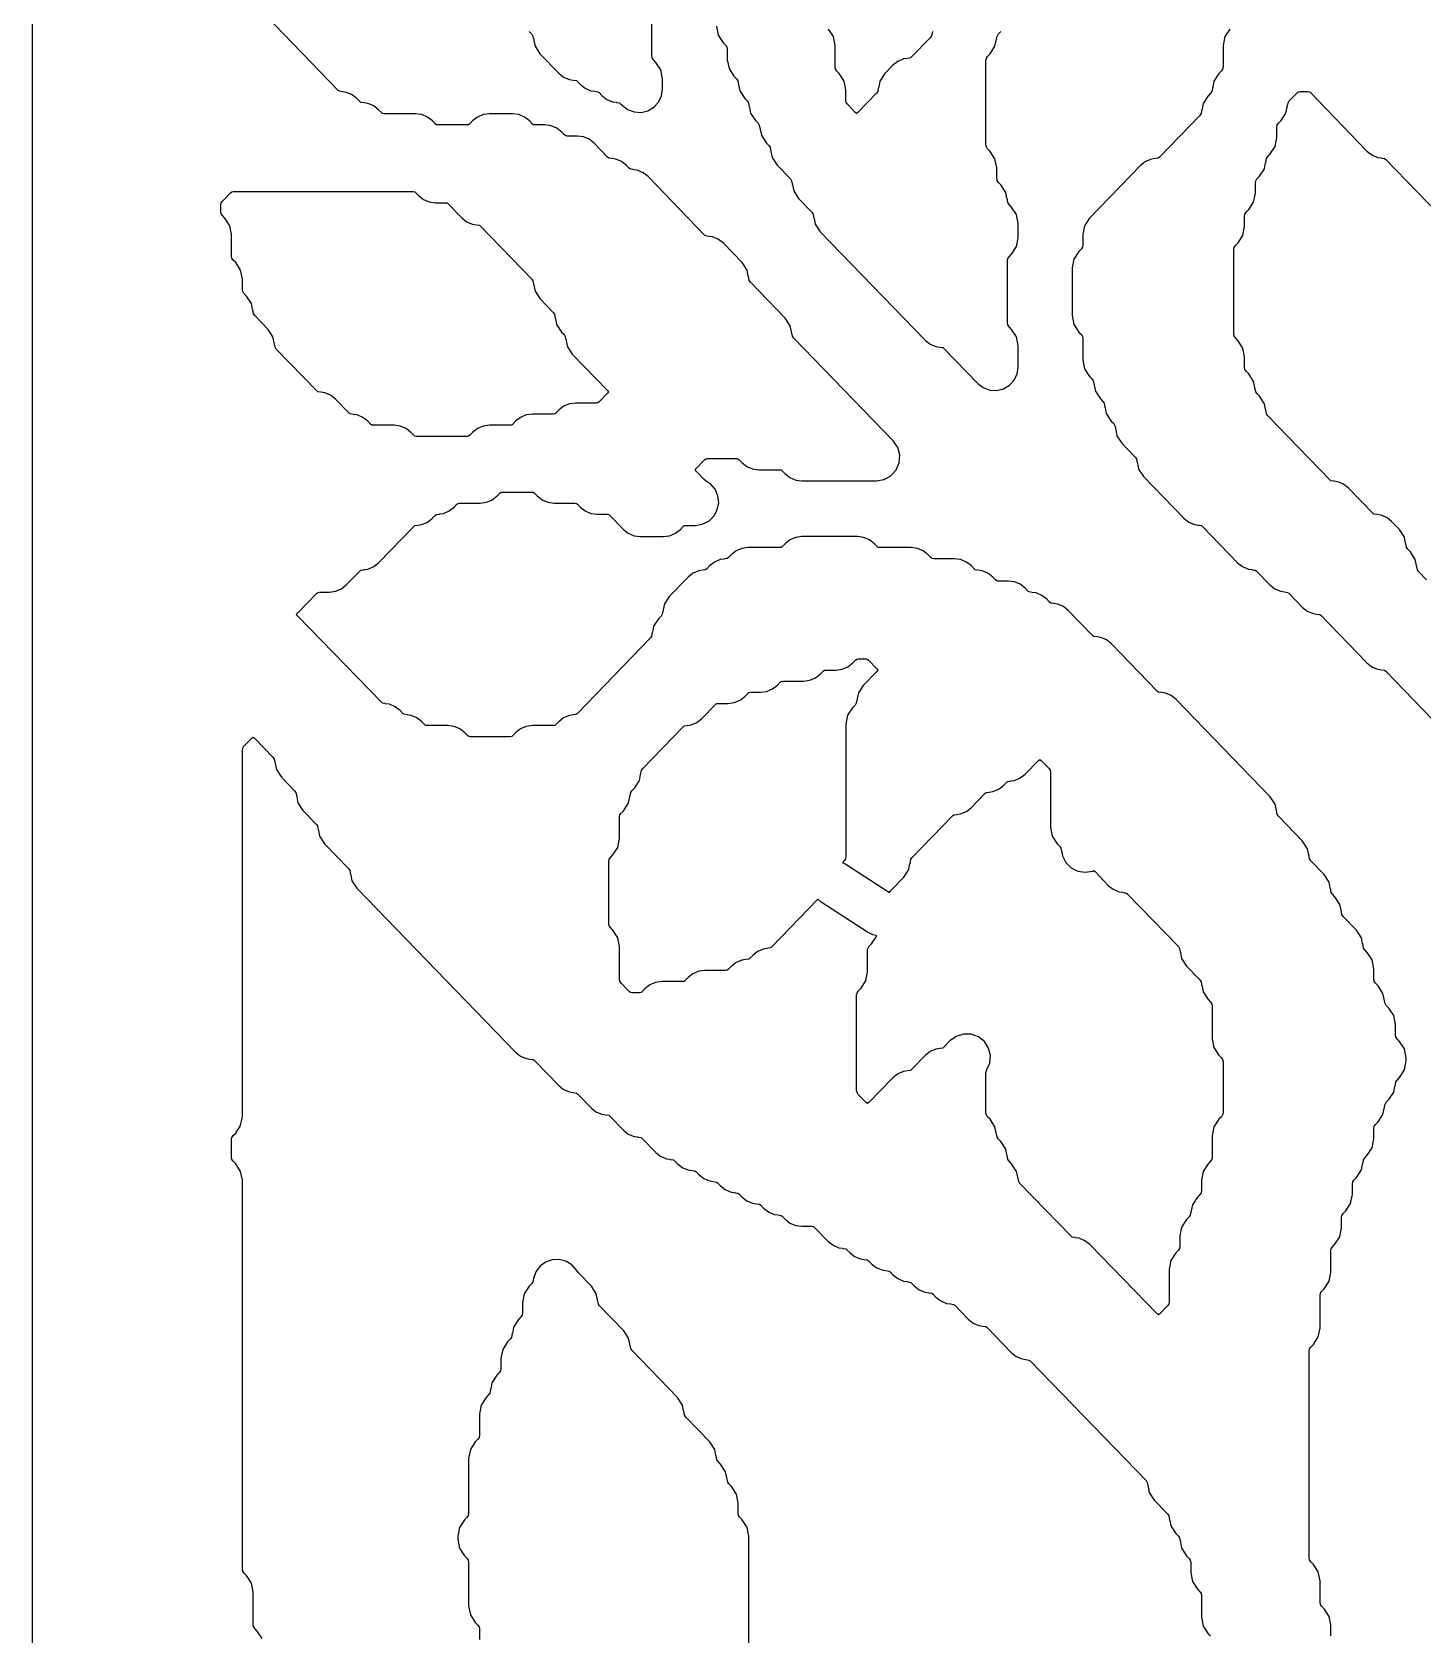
# Model space of a CAD drawing. Header units: millimetres. Extents: x 10 to 410, y 18 to 283.
# Drawn here: x 10 to 39.48, y 64.14 to 98.11 of the extents above; entities that cross this region are included whole.
import ezdxf

# ---------------------------------------------------------------- set-up
doc = ezdxf.new("R2010")
doc.units = ezdxf.units.MM
doc.layers.add('CUT', color=1, linetype='Continuous')

msp = doc.modelspace()

# ---------------------------------------------------------------- linework, layer by layer
at = {"layer": 'CUT'}
for points in [[(23.134, 24), (23.134, 21), (31.134, 21), (31.134, 24), (52.134, 24), (52.134, 21), (60.134, 21), (60.134, 24), (73.2679, 24), (73.2679, 144), (60.134, 144), (60.134, 147), (52.134, 147), (52.134, 144), (31.134, 144), (31.134, 147), (23.134, 147), (23.134, 144), (10, 144), (10, 24)], [(19.4793, 94.0168), (19.5044, 93.997), (20.5895, 92.8768), (20.6143, 92.8386), (20.6322, 92.7465), (20.635, 92.7471), (20.6596, 92.6211), (20.7639, 92.4609), (21.0462, 92.1694), (21.0711, 92.1312), (21.089, 92.0391), (21.0918, 92.0397), (21.1163, 91.9137), (21.2206, 91.7535), (21.2746, 91.6978), (21.2995, 91.6596), (21.3174, 91.5676), (21.3202, 91.5681), (21.3447, 91.4422), (21.449, 91.282), (22.1949, 90.5119), (22.2144, 90.4842), (22.1949, 90.4565), (22.0166, 90.2724), (21.9915, 90.2527), (21.9599, 90.2484), (21.52, 90.2484), (21.388, 90.2307), (21.2654, 90.1787), (21.1608, 90.0963), (21.103, 90.0367), (21.078, 90.0169), (21.0463, 90.0126), (20.6064, 90.0126), (20.4745, 89.9949), (20.3518, 89.943), (20.2473, 89.8605), (20.1895, 89.8009), (20.1645, 89.7811), (20.1328, 89.7768), (19.6929, 89.7768), (19.5609, 89.7591), (19.4383, 89.7072), (19.3338, 89.6247), (19.276, 89.5651), (19.2509, 89.5453), (19.2193, 89.5411), (18.1443, 89.5411), (18.1126, 89.5453), (18.0876, 89.5651), (18.0298, 89.6247), (17.9253, 89.7072), (17.8026, 89.7591), (17.6707, 89.7768), (17.2308, 89.7768), (17.1991, 89.7811), (17.1741, 89.8009), (17.1163, 89.8605), (17.0117, 89.943), (16.8891, 89.9949), (16.8068, 90.006), (16.8071, 90.0082), (16.7424, 90.0169), (16.7173, 90.0367), (16.4312, 90.3321), (16.3266, 90.4145), (16.204, 90.4665), (16.1217, 90.4775), (16.122, 90.4798), (16.0572, 90.4885), (16.0322, 90.5082), (15.1755, 91.3927), (15.1506, 91.4309), (15.1327, 91.523), (15.1299, 91.5224), (15.1054, 91.6484), (15.0011, 91.8086), (14.7187, 92.1001), (14.6938, 92.1383), (14.6759, 92.2303), (14.6731, 92.2298), (14.6486, 92.3557), (14.5443, 92.5159), (14.4903, 92.5717), (14.4655, 92.6098), (14.4568, 92.6546), (14.4568, 92.8754), (14.4202, 93.0631), (14.3159, 93.2233), (14.2619, 93.279), (14.2371, 93.3172), (14.2284, 93.3619), (14.2284, 93.8186), (14.1918, 94.0063), (14.0875, 94.1665), (14.0336, 94.2222), (14.0087, 94.2604), (14, 94.3051), (14, 94.4444), (14.0087, 94.4891), (14.0336, 94.5273), (14.2051, 94.7044), (14.2302, 94.7242), (14.2618, 94.7284), (18.0774, 94.7284), (18.109, 94.7242), (18.1341, 94.7044), (18.1919, 94.6448), (18.2964, 94.5623), (18.419, 94.5104), (18.551, 94.4926), (18.7625, 94.4926), (18.7942, 94.4884), (18.8192, 94.4686), (19.1054, 94.1732), (19.2099, 94.0907), (19.3326, 94.0388), (19.4148, 94.0277), (19.4145, 94.0255)], [(27.816, 78.9804), (27.7029, 79.0345), (26.7223, 79.6725), (26.6524, 79.7323), (25.6706, 78.7188), (25.6456, 78.699), (25.5808, 78.6903), (25.5811, 78.6881), (25.4988, 78.677), (25.3762, 78.6251), (25.2716, 78.5426), (25.2139, 78.483), (25.1888, 78.4632), (25.124, 78.4545), (25.1243, 78.4523), (25.0421, 78.4412), (24.9194, 78.3893), (24.8149, 78.3068), (24.7571, 78.2472), (24.7321, 78.2274), (24.7004, 78.2232), (24.2605, 78.2232), (24.1285, 78.2054), (24.0059, 78.1535), (23.9014, 78.071), (23.8436, 78.0114), (23.8185, 77.9916), (23.7869, 77.9874), (23.347, 77.9874), (23.215, 77.9696), (23.0924, 77.9177), (22.9878, 77.8352), (22.9301, 77.7756), (22.905, 77.7558), (22.8734, 77.7516), (22.7119, 77.7516), (22.6802, 77.7558), (22.6552, 77.7756), (22.4836, 77.9527), (22.4588, 77.9909), (22.4501, 78.0356), (22.4501, 78.7281), (22.4135, 78.9157), (22.3092, 79.0759), (22.2552, 79.1317), (22.2304, 79.1698), (22.2217, 79.2146), (22.2217, 80.5328), (22.2304, 80.5775), (22.2552, 80.6157), (22.3092, 80.6714), (22.4135, 80.8316), (22.4501, 81.0193), (22.4501, 81.476), (22.4588, 81.5207), (22.4836, 81.5589), (22.5376, 81.6146), (22.6419, 81.7748), (22.6664, 81.9007), (22.6692, 81.9002), (22.6871, 81.9923), (22.712, 82.0304), (22.766, 82.0862), (22.8703, 82.2464), (22.8948, 82.3723), (22.8976, 82.3718), (22.9155, 82.4638), (22.9404, 82.502), (23.7971, 83.3865), (23.8221, 83.4063), (23.8869, 83.415), (23.8866, 83.4172), (23.9689, 83.4283), (24.0915, 83.4802), (24.1961, 83.5627), (24.4822, 83.8581), (24.5073, 83.8779), (24.5389, 83.8821), (24.7504, 83.8821), (24.8824, 83.8998), (25.005, 83.9518), (25.1096, 84.0342), (25.1674, 84.0939), (25.1924, 84.1136), (25.2241, 84.1179), (25.4356, 84.1179), (25.5676, 84.1356), (25.6902, 84.1876), (25.7947, 84.27), (25.8525, 84.3297), (25.8776, 84.3494), (25.9092, 84.3537), (26.3491, 84.3537), (26.4811, 84.3714), (26.6037, 84.4234), (26.7083, 84.5058), (26.766, 84.5655), (26.7911, 84.5852), (26.8227, 84.5895), (27.0342, 84.5895), (27.1662, 84.6072), (27.2888, 84.6591), (27.3934, 84.7416), (27.4512, 84.8012), (27.4762, 84.821), (27.5079, 84.8253), (27.6694, 84.8253), (27.701, 84.821), (27.7261, 84.8012), (27.9044, 84.6172), (27.9239, 84.5895), (27.9044, 84.5618), (27.6153, 84.2633), (27.511, 84.1031), (27.4864, 83.9771), (27.4836, 83.9777), (27.4657, 83.8856), (27.4409, 83.8475), (27.3869, 83.7917), (27.2826, 83.6315), (27.246, 83.4439), (27.246, 80.6293), (27.2373, 80.5846), (27.2125, 80.5464), (27.1772, 80.51), (27.2459, 80.4771), (28.1714, 79.875), (28.1931, 79.9083), (28.4755, 80.1998), (28.5798, 80.3601), (28.6043, 80.486), (28.6071, 80.4855), (28.625, 80.5775), (28.6499, 80.6157), (29.5066, 81.5002), (29.5316, 81.52), (29.5964, 81.5287), (29.5961, 81.5309), (29.6784, 81.5419), (29.801, 81.5939), (29.9056, 81.6763), (30.1917, 81.9718), (30.2168, 81.9915), (30.2816, 82.0002), (30.2813, 82.0025), (30.3635, 82.0135), (30.4862, 82.0655), (30.5907, 82.1479), (30.6485, 82.2076), (30.6735, 82.2273), (30.7383, 82.236), (30.738, 82.2383), (30.8203, 82.2493), (30.9429, 82.3013), (31.0475, 82.3837), (31.3289, 82.6743), (31.3569, 82.6952), (31.3848, 82.6743), (31.5517, 82.502), (31.5765, 82.4638), (31.5853, 82.4191), (31.5853, 81.2551), (31.6218, 81.0674), (31.7261, 80.9072), (31.7801, 80.8515), (31.8049, 80.8133), (31.8229, 80.7213), (31.8267, 80.722), (31.8383, 80.6489), (31.9098, 80.5091), (32.021, 80.3984), (32.1612, 80.3277), (32.3163, 80.3039), (32.4712, 80.3293), (32.4976, 80.3381), (32.5267, 80.3164), (32.8082, 80.0258), (32.9127, 79.9434), (33.0354, 79.8914), (33.1176, 79.8804), (33.1173, 79.8781), (33.1821, 79.8694), (33.2072, 79.8497), (34.2923, 78.7294), (34.3171, 78.6912), (34.335, 78.5991), (34.3378, 78.5997), (34.3624, 78.4737), (34.4667, 78.3135), (34.749, 78.022), (34.7739, 77.9838), (34.7918, 77.8918), (34.7946, 77.8923), (34.8191, 77.7664), (34.9234, 77.6062), (34.9774, 77.5504), (35.0022, 77.5123), (35.011, 77.4676), (35.011, 76.7751), (35.0475, 76.5874), (35.1518, 76.4272), (35.2058, 76.3715), (35.2306, 76.3333), (35.2393, 76.2886), (35.2393, 75.2061), (35.2306, 75.1614), (35.2058, 75.1232), (35.1518, 75.0675), (35.0475, 74.9073), (35.011, 74.7197), (35.011, 74.263), (35.0022, 74.2183), (34.9774, 74.1801), (34.9234, 74.1244), (34.8191, 73.9641), (34.7826, 73.7765), (34.7826, 73.5556), (34.7739, 73.5109), (34.749, 73.4727), (34.695, 73.417), (34.5907, 73.2568), (34.5662, 73.1308), (34.5634, 73.1314), (34.5455, 73.0393), (34.5206, 73.0011), (34.4667, 72.9454), (34.3624, 72.7852), (34.3258, 72.5976), (34.3258, 72.3767), (34.3171, 72.3319), (34.2923, 72.2938), (34.2383, 72.238), (34.134, 72.0778), (34.0974, 71.8902), (34.0974, 71.1977), (34.0887, 71.153), (34.0639, 71.1148), (33.897, 70.9425), (33.8691, 70.9217), (33.8411, 70.9425), (32.4178, 72.4121), (32.3132, 72.4945), (32.1906, 72.5465), (32.1083, 72.5575), (32.1086, 72.5598), (32.0438, 72.5685), (32.0188, 72.5882), (30.9337, 73.7085), (30.9088, 73.7467), (30.8909, 73.8387), (30.8881, 73.8382), (30.8636, 73.9641), (30.7593, 74.1244), (30.7053, 74.1801), (30.6804, 74.2183), (30.6625, 74.3103), (30.6597, 74.3098), (30.6352, 74.4357), (30.5309, 74.5959), (30.4769, 74.6517), (30.4521, 74.6898), (30.4341, 74.7819), (30.4313, 74.7814), (30.4068, 74.9073), (30.3025, 75.0675), (30.2485, 75.1232), (30.2237, 75.1614), (30.215, 75.2061), (30.215, 76.0528), (30.2237, 76.0975), (30.23, 76.1072), (30.2955, 76.2566), (30.3094, 76.4191), (30.2703, 76.5775), (30.1823, 76.7148), (30.0548, 76.8165), (29.9013, 76.8718), (29.7382, 76.8747), (29.5829, 76.8249), (29.4518, 76.7279), (29.3247, 76.5967), (29.2997, 76.5769), (29.2349, 76.5682), (29.2352, 76.566), (29.1529, 76.5549), (29.0303, 76.503), (28.9257, 76.4205), (28.6396, 76.1251), (28.6145, 76.1053), (28.5497, 76.0966), (28.55, 76.0944), (28.4678, 76.0833), (28.3451, 76.0314), (28.2406, 75.9489), (27.7307, 75.4225), (27.7028, 75.4017), (27.6749, 75.4225), (27.508, 75.5948), (27.4831, 75.633), (27.4744, 75.6777), (27.4744, 77.7033), (27.4831, 77.7481), (27.508, 77.7862), (27.5619, 77.842), (27.6662, 78.0022), (27.7028, 78.1898), (27.7028, 78.6465), (27.7115, 78.6912), (27.7364, 78.7294), (27.7903, 78.7851), (27.8946, 78.9453), (27.8985, 78.9651)]]:
    msp.add_lwpolyline(points, close=True, dxfattribs=at)
for points in [[(37.5231, 64.124), (37.5231, 64.3449), (37.4866, 64.5326), (37.3823, 64.6928), (37.3283, 64.7485), (37.3035, 64.7867), (37.2948, 64.8314), (37.2948, 65.2881), (37.2582, 65.4757), (37.1539, 65.6359), (37.0999, 65.6917), (37.0751, 65.7298), (37.0664, 65.7746), (37.0664, 70.1581), (37.0751, 70.2028), (37.0999, 70.241), (37.1539, 70.2967), (37.2582, 70.4569), (37.2948, 70.6446), (37.2948, 71.337), (37.3035, 71.3817), (37.3283, 71.4199), (37.3823, 71.4756), (37.4866, 71.6359), (37.5231, 71.8235), (37.5231, 72.2802), (37.5318, 72.3249), (37.5567, 72.3631), (37.6107, 72.4188), (37.715, 72.579), (37.7515, 72.7667), (37.7515, 72.9876), (37.7602, 73.0323), (37.7851, 73.0704), (37.839, 73.1262), (37.9433, 73.2864), (37.9799, 73.474), (37.9799, 73.6949), (37.9886, 73.7396), (38.0135, 73.7778), (38.0674, 73.8335), (38.1717, 73.9937), (38.1963, 74.1197), (38.1991, 74.1191), (38.217, 74.2112), (38.2418, 74.2494), (38.2958, 74.3051), (38.4001, 74.4653), (38.4367, 74.653), (38.4367, 74.8739), (38.4454, 74.9186), (38.4702, 74.9568), (38.5242, 75.0125), (38.6285, 75.1727), (38.653, 75.2986), (38.6558, 75.2981), (38.6737, 75.3902), (38.6986, 75.4283), (38.7526, 75.4841), (38.8569, 75.6443), (38.8814, 75.7702), (38.8842, 75.7697), (38.9021, 75.8617), (38.927, 75.8999), (38.9809, 75.9556), (39.0852, 76.1159), (39.1218, 76.3035), (39.1218, 76.3702), (39.0852, 76.5578), (38.9809, 76.718), (38.927, 76.7738), (38.9021, 76.8119), (38.8934, 76.8567), (38.8934, 77.0776), (38.8569, 77.2652), (38.7526, 77.4254), (38.6986, 77.4811), (38.6737, 77.5193), (38.6558, 77.6114), (38.653, 77.6108), (38.6285, 77.7368), (38.5242, 77.897), (38.4702, 77.9527), (38.4454, 77.9909), (38.4367, 78.0356), (38.4367, 78.2565), (38.4001, 78.4441), (38.2958, 78.6044), (38.2418, 78.6601), (38.217, 78.6983), (38.1991, 78.7903), (38.1963, 78.7898), (38.1717, 78.9157), (38.0674, 79.0759), (37.7851, 79.3675), (37.7602, 79.4056), (37.7423, 79.4977), (37.7395, 79.4971), (37.715, 79.6231), (37.6107, 79.7833), (37.5567, 79.839), (37.5318, 79.8772), (37.5139, 79.9693), (37.5111, 79.9687), (37.4866, 80.0947), (37.3823, 80.2549), (37.0999, 80.5464), (37.0751, 80.5846), (37.0572, 80.6766), (37.0544, 80.6761), (37.0298, 80.802), (36.9255, 80.9623), (36.4148, 81.4896), (36.3899, 81.5277), (36.372, 81.6198), (36.3692, 81.6193), (36.3447, 81.7452), (36.2404, 81.9054), (34.2448, 83.9658), (34.1402, 84.0482), (34.0176, 84.1002), (33.9353, 84.1112), (33.9356, 84.1134), (33.8709, 84.1221), (33.8458, 84.1419), (32.8745, 85.1447), (32.77, 85.2272), (32.6473, 85.2791), (32.5651, 85.2902), (32.5654, 85.2924), (32.5006, 85.3011), (32.4755, 85.3209), (31.961, 85.8521), (31.8564, 85.9345), (31.7338, 85.9865), (31.6515, 85.9975), (31.6518, 85.9998), (31.5871, 86.0085), (31.562, 86.0282), (31.5042, 86.0879), (31.3997, 86.1703), (31.2771, 86.2223), (31.1948, 86.2333), (31.1951, 86.2355), (31.1303, 86.2443), (31.1052, 86.264), (31.0475, 86.3237), (30.9429, 86.4061), (30.8203, 86.4581), (30.6883, 86.4758), (30.4768, 86.4758), (30.4452, 86.48), (30.4201, 86.4998), (30.3623, 86.5594), (30.2578, 86.6419), (30.1352, 86.6938), (30.0529, 86.7049), (30.0532, 86.7071), (29.9884, 86.7158), (29.9633, 86.7356), (29.9056, 86.7952), (29.801, 86.8777), (29.6784, 86.9296), (29.5464, 86.9474), (29.1065, 86.9474), (29.0749, 86.9516), (29.0498, 86.9714), (28.9921, 87.031), (28.8875, 87.1135), (28.7649, 87.1654), (28.6329, 87.1832), (27.9646, 87.1832), (27.933, 87.1874), (27.9079, 87.2072), (27.8502, 87.2668), (27.7456, 87.3493), (27.623, 87.4012), (27.491, 87.4189), (26.3159, 87.4189), (26.184, 87.4012), (26.0613, 87.3493), (25.9568, 87.2668), (25.899, 87.2072), (25.874, 87.1874), (25.8423, 87.1832), (25.174, 87.1832), (25.0421, 87.1654), (24.9194, 87.1135), (24.8149, 87.031), (24.7571, 86.9714), (24.7321, 86.9516), (24.6673, 86.9429), (24.6676, 86.9407), (24.5853, 86.9296), (24.4627, 86.8777), (24.3581, 86.7952), (24.3004, 86.7356), (24.2753, 86.7158), (24.2105, 86.7071), (24.2108, 86.7049), (24.1285, 86.6938), (24.0059, 86.6419), (23.9014, 86.5594), (23.5044, 86.1496), (23.4001, 85.9894), (23.3756, 85.8635), (23.3728, 85.864), (23.3549, 85.7719), (23.33, 85.7338), (23.276, 85.678), (23.1717, 85.5178), (23.1472, 85.3919), (23.1444, 85.3924), (23.1265, 85.3004), (23.1016, 85.2622), (21.5598, 83.6703), (21.5347, 83.6506), (21.47, 83.6419), (21.4703, 83.6396), (21.388, 83.6286), (21.2654, 83.5766), (21.1608, 83.4942), (21.103, 83.4345), (21.078, 83.4148), (21.0463, 83.4105), (20.6064, 83.4105), (20.4745, 83.3928), (20.3518, 83.3409), (20.2473, 83.2584), (20.1895, 83.1988), (20.1645, 83.179), (20.1328, 83.1747), (19.2862, 83.1747), (19.2545, 83.179), (19.2295, 83.1988), (19.1717, 83.2584), (19.0672, 83.3409), (18.9445, 83.3928), (18.8126, 83.4105), (18.3727, 83.4105), (18.341, 83.4148), (18.316, 83.4345), (18.2582, 83.4942), (18.1536, 83.5766), (18.031, 83.6286), (17.9487, 83.6396), (17.949, 83.6419), (17.8843, 83.6506), (17.8592, 83.6703), (17.8014, 83.73), (17.6969, 83.8124), (17.5743, 83.8644), (17.492, 83.8754), (17.4923, 83.8777), (17.4275, 83.8864), (17.4024, 83.9061), (15.6255, 85.7407), (15.6059, 85.7684), (15.6255, 85.7961), (16.0322, 86.216), (16.0572, 86.2357), (16.0889, 86.24), (16.3004, 86.24), (16.4324, 86.2577), (16.555, 86.3097), (16.6595, 86.3921), (16.9457, 86.6876), (16.9707, 86.7073), (17.0355, 86.716), (17.0352, 86.7183), (17.1175, 86.7293), (17.2401, 86.7813), (17.3447, 86.8637), (18.0876, 87.6307), (18.1126, 87.6505), (18.1774, 87.6592), (18.1771, 87.6614), (18.2594, 87.6725), (18.382, 87.7244), (18.4866, 87.8069), (18.5443, 87.8665), (18.5694, 87.8863), (18.6342, 87.895), (18.6339, 87.8972), (18.7162, 87.9083), (18.8388, 87.9602), (18.9433, 88.0427), (19.0011, 88.1023), (19.0262, 88.1221), (19.0578, 88.1263), (19.4977, 88.1263), (19.6297, 88.144), (19.7523, 88.196), (19.8569, 88.2785), (19.9146, 88.3381), (19.9397, 88.3579), (19.9713, 88.3621), (20.5896, 88.3621), (20.6212, 88.3579), (20.6463, 88.3381), (20.704, 88.2785), (20.8086, 88.196), (20.9312, 88.144), (21.0632, 88.1263), (21.5031, 88.1263), (21.5347, 88.1221), (21.5598, 88.1023), (21.6176, 88.0427), (21.7221, 87.9602), (21.8447, 87.9083), (21.9767, 87.8905), (22.1882, 87.8905), (22.2199, 87.8863), (22.2449, 87.8665), (22.5311, 87.5711), (22.6356, 87.4886), (22.7583, 87.4367), (22.8902, 87.4189), (23.3802, 87.4189), (23.5121, 87.4367), (23.6348, 87.4886), (23.7393, 87.5711), (23.7971, 87.6307), (23.8221, 87.6505), (23.8538, 87.6547), (24.0528, 87.6547), (24.2027, 87.6777), (24.3389, 87.7447), (24.4487, 87.8493), (24.522, 87.9821), (24.5522, 88.1307), (24.5364, 88.2816), (24.4761, 88.4208), (24.3769, 88.5355), (24.315, 88.5737), (24.2538, 88.6219), (24.0755, 88.806), (24.056, 88.8337), (24.0755, 88.8614), (24.2538, 89.0455), (24.2789, 89.0652), (24.3105, 89.0695), (24.9288, 89.0695), (24.9604, 89.0652), (24.9855, 89.0455), (25.0433, 88.9858), (25.1478, 88.9034), (25.2704, 88.8514), (25.4024, 88.8337), (25.8423, 88.8337), (25.874, 88.8294), (25.899, 88.8097), (25.9568, 88.75), (26.0613, 88.6676), (26.184, 88.6156), (26.3159, 88.5979), (27.8927, 88.5979), (28.0568, 88.6256), (28.2027, 88.7056), (28.3142, 88.829), (28.3791, 88.9822), (28.3902, 89.1482), (28.3461, 89.3087), (28.2519, 89.4458), (26.1377, 91.6285), (26.1128, 91.6667), (26.0949, 91.7587), (26.0921, 91.7582), (26.0676, 91.8841), (25.9633, 92.0444), (25.2242, 92.8075), (25.1993, 92.8456), (25.1814, 92.9377), (25.1786, 92.9371), (25.1541, 93.0631), (25.0498, 93.2233), (24.6528, 93.6331), (24.5483, 93.7156), (24.4257, 93.7675), (24.3434, 93.7786), (24.3437, 93.7808), (24.2789, 93.7895), (24.2538, 93.8093), (23.0542, 95.0479), (22.9496, 95.1303), (22.827, 95.1823), (22.7447, 95.1933), (22.745, 95.1955), (22.6802, 95.2043), (22.6552, 95.224), (22.5974, 95.2837), (22.4929, 95.3661), (22.3702, 95.4181), (22.288, 95.4291), (22.2883, 95.4313), (22.2235, 95.44), (22.1984, 95.4598), (21.9123, 95.7552), (21.8077, 95.8377), (21.6851, 95.8896), (21.5531, 95.9074), (21.3416, 95.9074), (21.31, 95.9116), (21.2849, 95.9314), (21.2271, 95.991), (21.1226, 96.0735), (21, 96.1254), (20.868, 96.1432), (20.6565, 96.1432), (20.6248, 96.1474), (20.5998, 96.1672), (20.542, 96.2268), (20.4374, 96.3093), (20.3148, 96.3612), (20.1828, 96.3789), (19.6929, 96.3789), (19.5609, 96.3612), (19.4383, 96.3093), (19.3338, 96.2268), (19.276, 96.1672), (19.2509, 96.1474), (19.2193, 96.1432), (18.601, 96.1432), (18.5694, 96.1474), (18.5443, 96.1672), (18.4866, 96.2268), (18.382, 96.3093), (18.2594, 96.3612), (18.1274, 96.3789), (17.4591, 96.3789), (17.4275, 96.3832), (17.4024, 96.403), (17.3447, 96.4626), (17.2401, 96.5451), (17.1175, 96.597), (17.0352, 96.6081), (17.0355, 96.6103), (16.9707, 96.619), (16.9457, 96.6388), (16.8879, 96.6984), (16.7834, 96.7809), (16.6607, 96.8328), (16.5785, 96.8438), (16.5788, 96.8461), (16.514, 96.8548), (16.4889, 96.8745), (14.9471, 98.4664)], [(20.5355, 98.1198), (20.5895, 98.0641), (20.6143, 98.0259), (20.6322, 97.9339), (20.635, 97.9344), (20.6596, 97.8085), (20.7639, 97.6483), (21.1608, 97.2385), (21.2654, 97.156), (21.388, 97.104), (21.4703, 97.093), (21.47, 97.0908), (21.5347, 97.0821), (21.5598, 97.0623), (21.6176, 97.0027), (21.7221, 96.9202), (21.8447, 96.8683), (21.927, 96.8572), (21.9267, 96.855), (21.9915, 96.8463), (22.0166, 96.8265), (22.0743, 96.7669), (22.1789, 96.6844), (22.3015, 96.6325), (22.3838, 96.6214), (22.3835, 96.6192), (22.4483, 96.6105), (22.4733, 96.5907), (22.5044, 96.5586), (22.6217, 96.4688), (22.7602, 96.4173), (22.9076, 96.4084), (23.0512, 96.443), (23.1785, 96.5181), (23.2782, 96.627), (23.3418, 96.7604), (23.3636, 96.9065), (23.3636, 97.1197), (23.327, 97.3073), (23.2227, 97.4675), (23.1688, 97.5232), (23.1439, 97.5614), (23.1352, 97.6061), (23.1352, 98.2986)], [(24.5055, 98.2319), (24.542, 98.0443), (24.6463, 97.8841), (24.7003, 97.8283), (24.7251, 97.7902), (24.7339, 97.7454), (24.7339, 97.5246), (24.7704, 97.3369), (24.8747, 97.1767), (24.9287, 97.121), (24.9535, 97.0828), (24.9715, 96.9907), (24.9743, 96.9913), (24.9988, 96.8653), (25.1031, 96.7051), (25.1571, 96.6494), (25.1819, 96.6112), (25.1998, 96.5191), (25.2026, 96.5197), (25.2272, 96.3937), (25.3315, 96.2335), (25.3854, 96.1778), (25.4103, 96.1396), (25.4282, 96.0476), (25.431, 96.0481), (25.4555, 95.9222), (25.5598, 95.762), (25.6138, 95.7062), (25.6387, 95.6681), (25.6566, 95.576), (25.6594, 95.5765), (25.6839, 95.4506), (25.7882, 95.2904), (26.0706, 94.9989), (26.0954, 94.9607), (26.1134, 94.8686), (26.1162, 94.8692), (26.1407, 94.7432), (26.245, 94.583), (26.5273, 94.2915), (26.5522, 94.2533), (26.5701, 94.1613), (26.5729, 94.1618), (26.5974, 94.0359), (26.7017, 93.8756), (28.9257, 91.5795), (29.0303, 91.497), (29.1529, 91.4451), (29.2352, 91.434), (29.2349, 91.4318), (29.2997, 91.4231), (29.3247, 91.4033), (30.041, 90.6639), (30.1583, 90.5741), (30.2967, 90.5225), (30.4442, 90.5137), (30.5878, 90.5483), (30.715, 90.6233), (30.8147, 90.7323), (30.8783, 90.8656), (30.9001, 91.0117), (30.9001, 91.4607), (30.8636, 91.6484), (30.7593, 91.8086), (30.7053, 91.8643), (30.6804, 91.9025), (30.6717, 91.9472), (30.6717, 93.2654), (30.6804, 93.3102), (30.7053, 93.3483), (30.7593, 93.4041), (30.8636, 93.5643), (30.9001, 93.7519), (30.9001, 94.0544), (30.8636, 94.242), (30.7593, 94.4023), (30.7053, 94.458), (30.6804, 94.4962), (30.6625, 94.5882), (30.6597, 94.5877), (30.6352, 94.7136), (30.5309, 94.8738), (30.4769, 94.9296), (30.4521, 94.9677), (30.4434, 95.0124), (30.4434, 95.2333), (30.4068, 95.421), (30.3025, 95.5812), (30.2485, 95.6369), (30.2237, 95.6751), (30.215, 95.7198), (30.215, 97.5097), (30.2237, 97.5544), (30.2485, 97.5925), (30.3025, 97.6483), (30.4068, 97.8085), (30.4313, 97.9344), (30.4341, 97.9339), (30.4521, 98.0259), (30.4769, 98.0641), (30.5309, 98.1198)], [(29.0823, 98.1251), (29.0644, 98.033), (29.0395, 97.9948), (28.6396, 97.5819), (28.6145, 97.5621), (28.5497, 97.5534), (28.55, 97.5512), (28.4678, 97.5402), (28.3451, 97.4882), (28.2406, 97.4058), (28.072, 97.2317), (27.9677, 97.0715), (27.9432, 96.9456), (27.9404, 96.9461), (27.9225, 96.8541), (27.8976, 96.8159), (27.5024, 96.4078), (27.4744, 96.3869), (27.4465, 96.4078), (27.2796, 96.5801), (27.2547, 96.6183), (27.246, 96.663), (27.246, 96.8839), (27.2095, 97.0715), (27.1052, 97.2317), (27.0512, 97.2875), (27.0264, 97.3256), (27.0177, 97.3703), (27.0177, 97.827), (26.9811, 98.0147), (26.8768, 98.1749)], [(35.3802, 98.1749), (35.2759, 98.0147), (35.2393, 97.827), (35.2393, 97.3703), (35.2306, 97.3256), (35.2058, 97.2875), (35.1518, 97.2317), (35.0475, 97.0715), (35.023, 96.9456), (35.0202, 96.9461), (35.0022, 96.8541), (34.9774, 96.8159), (34.9234, 96.7602), (34.8191, 96.5999), (34.7946, 96.474), (34.7918, 96.4745), (34.7739, 96.3825), (34.749, 96.3443), (33.8923, 95.4598), (33.8673, 95.44), (33.8025, 95.4313), (33.8028, 95.4291), (33.7205, 95.4181), (33.5979, 95.3661), (33.4933, 95.2837), (32.4112, 94.1665), (32.3069, 94.0063), (32.2704, 93.8186), (32.2704, 93.5977), (32.2617, 93.553), (32.2368, 93.5148), (32.1829, 93.4591), (32.0786, 93.2989), (32.042, 93.1112), (32.042, 92.1014), (32.0786, 91.9137), (32.1829, 91.7535), (32.2368, 91.6978), (32.2617, 91.6596), (32.2704, 91.6149), (32.2704, 91.1582), (32.3069, 90.9706), (32.4112, 90.8104), (32.4652, 90.7546), (32.4901, 90.7165), (32.508, 90.6244), (32.5108, 90.625), (32.5353, 90.499), (32.6396, 90.3388), (32.6936, 90.2831), (32.7184, 90.2449), (32.7364, 90.1528), (32.7392, 90.1534), (32.7637, 90.0274), (32.868, 89.8672), (32.922, 89.8115), (32.9468, 89.7733), (32.9648, 89.6813), (32.9676, 89.6818), (32.9921, 89.5559), (33.0964, 89.3956), (33.3787, 89.1041), (33.4036, 89.0659), (33.4215, 88.9739), (33.4243, 88.9744), (33.4488, 88.8485), (33.5531, 88.6883), (34.4068, 87.8069), (34.5114, 87.7244), (34.634, 87.6725), (34.7163, 87.6614), (34.716, 87.6592), (34.7808, 87.6505), (34.8058, 87.6307), (35.5487, 86.8637), (35.6533, 86.7813), (35.7759, 86.7293), (35.8582, 86.7183), (35.8579, 86.716), (35.9227, 86.7073), (35.9477, 86.6876), (36.2339, 86.3921), (36.3384, 86.3097), (36.4611, 86.2577), (36.5433, 86.2467), (36.543, 86.2445), (36.6078, 86.2357), (36.6329, 86.216), (36.919, 85.9206), (37.0236, 85.8381), (37.1462, 85.7862), (37.2285, 85.7751), (37.2282, 85.7729), (37.293, 85.7642), (37.318, 85.7444), (38.2893, 84.7416), (38.3939, 84.6591), (38.5165, 84.6072), (38.5988, 84.5962), (38.5985, 84.5939), (38.6632, 84.5852), (38.6883, 84.5655), (40.4585, 82.7378)], [(39.5506, 86.5046), (39.3837, 86.6769), (39.3589, 86.7151), (39.341, 86.8072), (39.3382, 86.8066), (39.3136, 86.9326), (39.2093, 87.0928), (39.1554, 87.1485), (39.1305, 87.1867), (39.1126, 87.2787), (39.1098, 87.2782), (39.0852, 87.4041), (38.9809, 87.5644), (38.8124, 87.7384), (38.7078, 87.8209), (38.5852, 87.8728), (38.5029, 87.8838), (38.5032, 87.8861), (38.4385, 87.8948), (38.4134, 87.9145), (37.8989, 88.4458), (37.7943, 88.5282), (37.6717, 88.5802), (37.5894, 88.5912), (37.5897, 88.5934), (37.5249, 88.6021), (37.4999, 88.6219), (36.1864, 89.978), (36.1616, 90.0162), (36.1436, 90.1082), (36.1408, 90.1077), (36.1163, 90.2336), (36.012, 90.3938), (35.958, 90.4496), (35.9332, 90.4877), (35.9153, 90.5798), (35.9125, 90.5793), (35.8879, 90.7052), (35.7836, 90.8654), (35.7297, 90.9211), (35.7048, 90.9593), (35.6961, 91.004), (35.6961, 91.2249), (35.6595, 91.4126), (35.5552, 91.5728), (35.5013, 91.6285), (35.4764, 91.6667), (35.4677, 91.7114), (35.4677, 93.5012), (35.4764, 93.5459), (35.5013, 93.5841), (35.5552, 93.6398), (35.6595, 93.8001), (35.6961, 93.9877), (35.6961, 94.2086), (35.7048, 94.2533), (35.7297, 94.2915), (35.7836, 94.3472), (35.8879, 94.5074), (35.9245, 94.6951), (35.9245, 94.916), (35.9332, 94.9607), (35.958, 94.9989), (36.012, 95.0546), (36.1163, 95.2148), (36.1408, 95.3407), (36.1436, 95.3402), (36.1616, 95.4323), (36.1864, 95.4704), (36.2404, 95.5262), (36.3447, 95.6864), (36.3812, 95.874), (36.3812, 96.0949), (36.3899, 96.1396), (36.4148, 96.1778), (36.4688, 96.2335), (36.5731, 96.3937), (36.5976, 96.5197), (36.6004, 96.5191), (36.6183, 96.6112), (36.6432, 96.6494), (36.8147, 96.8265), (36.8398, 96.8463), (36.8714, 96.8505), (37.0329, 96.8505), (37.0646, 96.8463), (37.0896, 96.8265), (38.2893, 95.5879), (38.3939, 95.5055), (38.5165, 95.4535), (38.5988, 95.4425), (38.5985, 95.4402), (38.6632, 95.4315), (38.6883, 95.4118), (40.0018, 94.0557)], [(14.877, 64.061), (14.7727, 64.2212), (14.7187, 64.2769), (14.6938, 64.3151), (14.6851, 64.3598), (14.6851, 65.0523), (14.6486, 65.2399), (14.5443, 65.4002), (14.4903, 65.4559), (14.4655, 65.4941), (14.4568, 65.5388), (14.4568, 73.7765), (14.4202, 73.9641), (14.3159, 74.1244), (14.2619, 74.1801), (14.2371, 74.2183), (14.2284, 74.263), (14.2284, 74.6381), (14.2371, 74.6828), (14.2619, 74.721), (14.3159, 74.7767), (14.4202, 74.9369), (14.4568, 75.1246), (14.4568, 82.8907), (14.4655, 82.9354), (14.4903, 82.9736), (14.6572, 83.1459), (14.6851, 83.1667), (14.7131, 83.1459), (15.1083, 82.7378), (15.1332, 82.6996), (15.1511, 82.6076), (15.1539, 82.6081), (15.1784, 82.4822), (15.2827, 82.322), (15.5651, 82.0304), (15.59, 81.9923), (15.6079, 81.9002), (15.6107, 81.9007), (15.6352, 81.7748), (15.7395, 81.6146), (16.0219, 81.3231), (16.0467, 81.2849), (16.0646, 81.1928), (16.0674, 81.1934), (16.092, 81.0674), (16.1963, 80.9072), (16.707, 80.3799), (16.7319, 80.3417), (16.7498, 80.2497), (16.7526, 80.2502), (16.7771, 80.1243), (16.8814, 79.9641), (20.2473, 76.489), (20.3518, 76.4065), (20.4745, 76.3546), (20.5567, 76.3435), (20.5564, 76.3413), (20.6212, 76.3326), (20.6463, 76.3128), (21.1608, 75.7816), (21.2654, 75.6991), (21.388, 75.6472), (21.4703, 75.6362), (21.47, 75.6339), (21.5347, 75.6252), (21.5598, 75.6055), (21.8459, 75.31), (21.9505, 75.2276), (22.0731, 75.1756), (22.1554, 75.1646), (22.1551, 75.1623), (22.2199, 75.1536), (22.2449, 75.1339), (22.5311, 74.8385), (22.6356, 74.756), (22.7583, 74.704), (22.8405, 74.693), (22.8402, 74.6908), (22.905, 74.6821), (22.9301, 74.6623), (23.2162, 74.3669), (23.3208, 74.2844), (23.4434, 74.2325), (23.5257, 74.2214), (23.5254, 74.2192), (23.5902, 74.2105), (23.6152, 74.1907), (23.673, 74.1311), (23.7775, 74.0486), (23.9002, 73.9967), (23.9824, 73.9856), (23.9821, 73.9834), (24.0469, 73.9747), (24.072, 73.9549), (24.1297, 73.8953), (24.2343, 73.8128), (24.3569, 73.7609), (24.4392, 73.7498), (24.4389, 73.7476), (24.5037, 73.7389), (24.5287, 73.7191), (24.5865, 73.6595), (24.6911, 73.577), (24.8137, 73.5251), (24.896, 73.514), (24.8957, 73.5118), (24.9604, 73.5031), (24.9855, 73.4833), (25.0433, 73.4237), (25.1478, 73.3413), (25.2704, 73.2893), (25.3527, 73.2783), (25.3524, 73.276), (25.4172, 73.2673), (25.4423, 73.2476), (25.5, 73.1879), (25.6046, 73.1055), (25.7272, 73.0535), (25.8095, 73.0425), (25.8092, 73.0402), (25.874, 73.0315), (25.899, 73.0118), (25.9568, 72.9521), (26.0613, 72.8697), (26.184, 72.8177), (26.3159, 72.8), (26.5275, 72.8), (26.5591, 72.7957), (26.5842, 72.776), (26.8703, 72.4806), (26.9749, 72.3981), (27.0975, 72.3462), (27.1798, 72.3351), (27.1795, 72.3329), (27.2442, 72.3242), (27.2693, 72.3044), (27.3271, 72.2448), (27.4316, 72.1623), (27.5542, 72.1104), (27.6365, 72.0993), (27.6362, 72.0971), (27.701, 72.0884), (27.7261, 72.0686), (27.7838, 72.009), (27.8884, 71.9265), (28.011, 71.8746), (28.0933, 71.8635), (28.093, 71.8613), (28.1578, 71.8526), (28.1828, 71.8328), (28.2406, 71.7732), (28.3451, 71.6907), (28.4678, 71.6388), (28.55, 71.6277), (28.5497, 71.6255), (28.6145, 71.6168), (28.6396, 71.597), (28.6973, 71.5374), (28.8019, 71.4549), (28.9245, 71.403), (29.0068, 71.3919), (29.0065, 71.3897), (29.0713, 71.381), (29.0963, 71.3612), (29.1541, 71.3016), (29.2587, 71.2191), (29.3813, 71.1672), (29.4636, 71.1562), (29.4633, 71.1539), (29.528, 71.1452), (29.5531, 71.1255), (29.8392, 70.83), (29.9438, 70.7476), (30.0664, 70.6956), (30.1487, 70.6846), (30.1484, 70.6823), (30.2132, 70.6736), (30.2382, 70.6539), (30.7528, 70.1227), (30.8573, 70.0402), (30.9799, 69.9883), (31.0622, 69.9772), (31.0619, 69.975), (31.1267, 69.9663), (31.1518, 69.9465), (33.6071, 67.4115), (33.632, 67.3733), (33.6499, 67.2813), (33.6527, 67.2818), (33.6772, 67.1559), (33.7815, 66.9956), (34.0639, 66.7041), (34.0887, 66.6659), (34.1067, 66.5739), (34.1095, 66.5744), (34.134, 66.4485), (34.2383, 66.2883), (34.2923, 66.2325), (34.3171, 66.1944), (34.335, 66.1023), (34.3378, 66.1029), (34.3624, 65.9769), (34.4667, 65.8167), (34.5206, 65.761), (34.5455, 65.7228), (34.5542, 65.6781), (34.5542, 65.4572), (34.5907, 65.2695), (34.695, 65.1093), (34.749, 65.0536), (34.7739, 65.0154), (34.7826, 64.9707), (34.7826, 64.514), (34.8191, 64.3264), (34.9234, 64.1662), (34.9774, 64.1104)], [(25.1906, 63.5709), (25.1906, 66.2312), (25.1541, 66.4189), (25.0498, 66.5791), (24.9958, 66.6348), (24.9709, 66.673), (24.9622, 66.7177), (24.9622, 66.9386), (24.9257, 67.1263), (24.8214, 67.2865), (24.7674, 67.3422), (24.7426, 67.3804), (24.7246, 67.4724), (24.7218, 67.4719), (24.6973, 67.5978), (24.593, 67.758), (24.539, 67.8138), (24.5142, 67.8519), (24.4963, 67.944), (24.4935, 67.9435), (24.4689, 68.0694), (24.3646, 68.2296), (23.8539, 68.7569), (23.829, 68.7951), (23.8111, 68.8872), (23.8083, 68.8866), (23.7838, 69.0126), (23.6795, 69.1728), (22.712, 70.1717), (22.6871, 70.2098), (22.6692, 70.3019), (22.6664, 70.3014), (22.6419, 70.4273), (22.5376, 70.5875), (22.0269, 71.1148), (22.002, 71.153), (21.9841, 71.2451), (21.9813, 71.2445), (21.9568, 71.3705), (21.8524, 71.5307), (21.5701, 71.8222), (21.5378, 71.8719), (21.4398, 71.9824), (21.3138, 72.0595), (21.1707, 72.0964), (21.0231, 72.0898), (20.8839, 72.0405), (20.7652, 71.9526), (20.6773, 71.8339), (20.628, 71.6947), (20.6143, 71.6246), (20.5895, 71.5864), (20.5355, 71.5307), (20.4312, 71.3705), (20.3946, 71.1828), (20.3946, 70.9619), (20.3859, 70.9172), (20.3611, 70.879), (20.3071, 70.8233), (20.2028, 70.6631), (20.1783, 70.5371), (20.1755, 70.5377), (20.1576, 70.4456), (20.1327, 70.4075), (20.0787, 70.3517), (19.9744, 70.1915), (19.9379, 70.0039), (19.9379, 69.783), (19.9292, 69.7383), (19.9043, 69.7001), (19.8503, 69.6444), (19.746, 69.4841), (19.7215, 69.3582), (19.7187, 69.3587), (19.7008, 69.2667), (19.6759, 69.2285), (19.622, 69.1728), (19.5177, 69.0126), (19.4811, 68.8249), (19.4811, 68.3682), (19.4724, 68.3235), (19.4476, 68.2854), (19.3936, 68.2296), (19.2893, 68.0694), (19.2527, 67.8818), (19.2527, 66.7177), (19.244, 66.673), (19.2192, 66.6348), (19.1652, 66.5791), (19.0609, 66.4189), (19.0244, 66.2312), (19.0244, 66.1646), (19.0609, 65.9769), (19.1652, 65.8167), (19.2192, 65.761), (19.244, 65.7228), (19.2527, 65.6781), (19.2527, 64.7498), (19.2893, 64.5622), (19.3936, 64.402), (19.4476, 64.3462), (19.4724, 64.3081), (19.4811, 64.2633), (19.4811, 64.0424)]]:
    msp.add_lwpolyline(points, dxfattribs=at)

doc.saveas('drawing.dxf')
